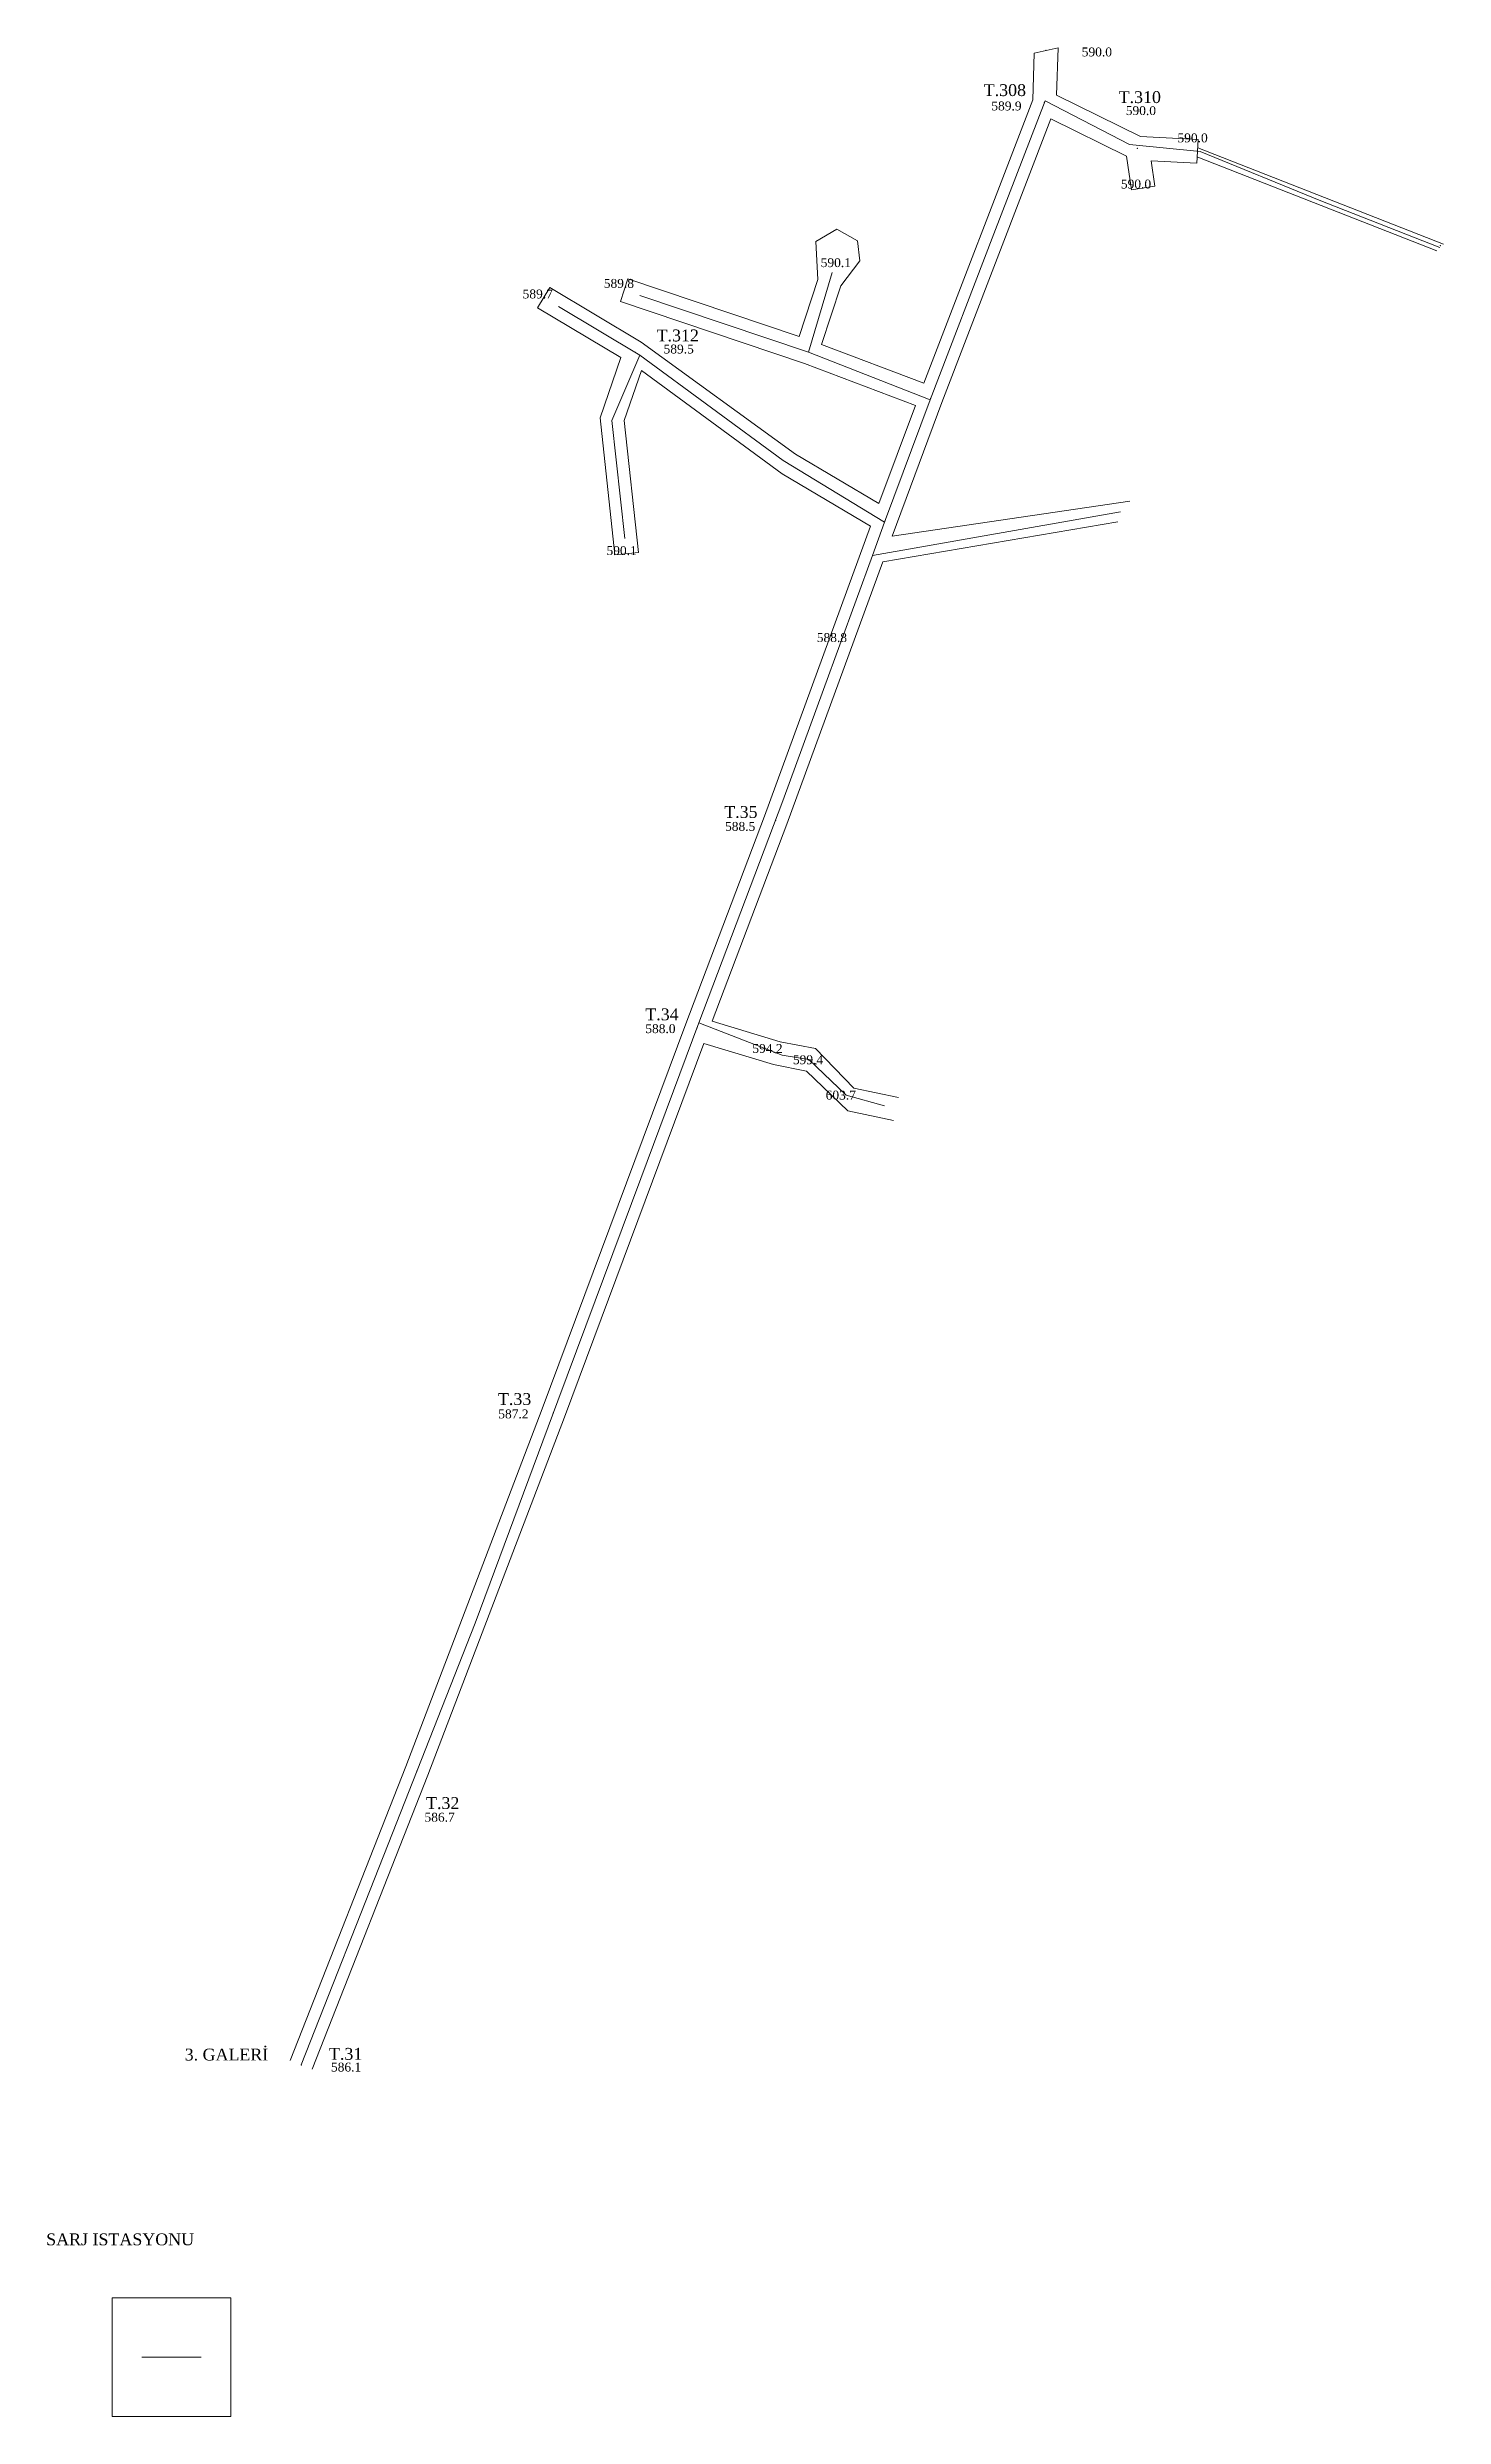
# Model space of a CAD drawing. Header units: millimetres. Extents: x 617040 to 617158, y 4068538 to 4068737.
import ezdxf

# ---------------------------------------------------------------- set-up
doc = ezdxf.new("R2010")
doc.units = ezdxf.units.MM
doc.header["$LTSCALE"] = 5
doc.linetypes.add('ACAD_ISO03W100', pattern=[30, 12, -18])
doc.linetypes.add('DUZ', pattern=[500, 500])
for name, color, linetype, lineweight in [('GALERI', 3, 'Continuous', 0), ('GEOFENCE', 7, 'DUZ', 20), ('INIT_COORD', 5, 'Continuous', 0), ('KENAR', 5, 'Continuous', 0), ('NOKTA', 30, 'Continuous', 0), ('POL', 2, 'Continuous', 0), ('TEXT', 7, 'Continuous', 0), ('TEXT_RED', 1, 'Continuous', 0)]:
    doc.layers.add(name, color=color, linetype=linetype, lineweight=lineweight)
doc.styles.get("Standard").update_dxf_attribs({"font": 'times.ttf'})

msp = doc.modelspace()

# ---------------------------------------------------------------- linework, layer by layer
at = {"layer": 'GALERI', "lineweight": 0}
for p, q in [((617123.36, 4068732.86, 589.8), (617123.48, 4068736.81, 590)), ((617123.48, 4068736.81, 590), (617125.5, 4068737.24, 590)), ((617125.37, 4068733.27, 589.9), (617125.5, 4068737.24, 590)), ((617114.18, 4068709, 589.5), (617123.36, 4068732.86, 589.9)), ((617125.37, 4068733.27, 589.9), (617132.43, 4068729.77, 590)), ((617115.7, 4068707.36, 589.5), (617124.89, 4068731.27, 589.9)), ((617124.89, 4068731.27, 589.9), (617131.26, 4068728.12, 590)), ((617132.43, 4068729.77, 590), (617137.3, 4068729.53, 590)), ((617137.2, 4068727.54, 590), (617137.3, 4068729.53, 590)), ((617131.26, 4068728.12, 590), (617131.67, 4068725.3, 590)), ((617133.34, 4068727.73, 590), (617133.65, 4068725.59, 590)), ((617133.34, 4068727.73, 590), (617137.2, 4068727.54, 590)), ((617131.67, 4068725.3, 590), (617133.65, 4068725.59, 590)), ((617105.08, 4068720.94, 590.1), (617106.85, 4068721.97, 590.1)), ((617105.25, 4068717.73, 590), (617105.08, 4068720.94, 590.1)), ((617106.85, 4068721.97, 590.1), (617108.59, 4068720.98, 590.1)), ((617108.78, 4068719.3, 590.1), (617108.59, 4068720.98, 590.1)), ((617107.18, 4068717.21, 590.1), (617108.78, 4068719.3, 590)), ((617081.63, 4068715.35, 589.7), (617082.65, 4068717.07, 589.7)), ((617090.37, 4068712.46, 589.5), (617082.65, 4068717.07, 589.7)), ((617088.62, 4068715.88, 589.8), (617089.25, 4068717.78, 589.8)), ((617089.25, 4068717.78, 589.8), (617103.68, 4068712.93, 589.7)), ((617103.68, 4068712.93, 589.7), (617105.25, 4068717.73, 590)), ((617105.56, 4068712.25, 589.7), (617107.18, 4068717.21, 590)), ((617088.65, 4068711.16, 589.5), (617081.63, 4068715.35, 589.7)), ((617088.62, 4068715.88, 589.8), (617104.13, 4068710.66, 589.7)), ((617103.37, 4068703.01, 589.5), (617090.37, 4068712.46, 589.3)), ((617088.65, 4068711.16, 589.6), (617086.9, 4068706.07, 589.5)), ((617113.48, 4068707.13, 589.5), (617104.13, 4068710.66, 589.7)), ((617114.18, 4068709, 589.5), (617105.56, 4068712.25, 589.7)), ((617090.39, 4068710.06, 589.5), (617088.94, 4068705.84, 589.6)), ((617102.24, 4068701.35, 589.3), (617090.39, 4068710.06, 589.5)), ((617110.4, 4068698.86, 589.2), (617113.48, 4068707.13, 589.5)), ((617111.51, 4068696.1, 589.2), (617115.7, 4068707.36, 589.5)), ((617086.9, 4068706.07, 589.6), (617088.14, 4068694.53, 590.1)), ((617088.94, 4068705.84, 589.6), (617090.13, 4068694.74, 590.1)), ((617110.4, 4068698.86, 589.3), (617103.37, 4068703.01, 589.2)), ((617109.7, 4068696.95, 589.2), (617102.24, 4068701.35, 589.3)), ((617100.75, 4068672.53, 588.5), (617109.7, 4068696.95, 589.2)), ((617088.14, 4068694.53, 590.1), (617090.13, 4068694.74, 590.1)), ((617102.63, 4068671.83, 588.5), (617110.73, 4068693.95, 589.2)), ((617094.13, 4068655.03, 588), (617100.75, 4068672.53, 588.5)), ((617096.35, 4068655.24, 588), (617102.63, 4068671.83, 588.5)), ((617082.02, 4068622.58, 587.2), (617094.13, 4068655.03, 588)), ((617096.35, 4068655.24, 588), (617102.07, 4068653.5, 594.2)), ((617083.9, 4068621.88, 587.2), (617095.65, 4068653.36, 588)), ((617101.5, 4068651.59, 594.2), (617095.65, 4068653.36, 588)), ((617102.07, 4068653.5, 594.2), (617105.05, 4068652.93, 599.4)), ((617105.05, 4068652.93, 599.4), (617108.28, 4068649.59, 603.7)), ((617104.3, 4068651.04, 599.4), (617101.5, 4068651.59, 594.2)), ((617107.78, 4068647.69, 603.7), (617104.3, 4068651.04, 599.4)), ((617108.28, 4068649.59, 603.7), (617112.06, 4068648.82, 608)), ((617111.63, 4068646.88, 608), (617107.78, 4068647.69, 603.7)), ((617070.53, 4068592.44, 586.7), (617082.02, 4068622.58, 587.2)), ((617072.39, 4068591.72, 586.7), (617083.9, 4068621.88, 587.2)), ((617060.78, 4068567.68, 586.1), (617070.53, 4068592.44, 586.7)), ((617062.64, 4068566.94, 586.7), (617072.39, 4068591.72, 586.7))]:
    msp.add_line(p, q, dxfattribs=at)
at = {"layer": 'GALERI', "linetype": 'DUZ'}
for p, q in [((617055.78, 4068547.68, 586.1), (617045.78, 4068547.68, 586.1)), ((617045.78, 4068537.68, 586.1), (617045.78, 4068547.68, 586.1)), ((617055.78, 4068547.68, 586.1), (617055.78, 4068537.68, 586.1)), ((617055.78, 4068537.68, 586.1), (617045.78, 4068537.68, 586.1))]:
    msp.add_line(p, q, dxfattribs=at)
at = {"layer": 'GEOFENCE', "linetype": 'DUZ'}
for p, q in [((617120.09, 4068721.59, 589.72), (617124.4, 4068732.79, 589.91)), ((617124.4, 4068732.79, 589.91), (617131.51, 4068729.12, 590)), ((617131.51, 4068729.12, 590), (617137.48, 4068728.51, 590)), ((617137.48, 4068728.51, 590), (617147.51, 4068724.42, 600.38)), ((617147.51, 4068724.42, 600.38), (617157.67, 4068720.44, 610.67)), ((617114.71, 4068707.59, 589.51), (617120.09, 4068721.59, 589.72)), ((617104.47, 4068711.61, 589.71), (617090.26, 4068716.39, 589.79)), ((617104.47, 4068711.61, 589.71), (617106.46, 4068718.31, 590.04)), ((617090.25, 4068711.36, 589.42), (617083.39, 4068715.46, 589.66)), ((617090.25, 4068711.36, 589.42), (617087.88, 4068705.85, 589.55)), ((617102.33, 4068702.47, 589.25), (617090.25, 4068711.36, 589.42)), ((617114.71, 4068707.59, 589.51), (617104.47, 4068711.61, 589.71)), ((617110.88, 4068697.28, 589.21), (617114.71, 4068707.59, 589.51)), ((617087.88, 4068705.85, 589.55), (617088.99, 4068695.92, 590.04)), ((617110.88, 4068697.28, 589.21), (617102.33, 4068702.47, 589.25)), ((617109.85, 4068694.47, 589.17), (617130.76, 4068698.15, 567.98)), ((617109.85, 4068694.47, 589.17), (617110.88, 4068697.28, 589.21)), ((617105.73, 4068683.2, 588.83), (617109.85, 4068694.47, 589.17)), ((617102.31, 4068673.81, 588.55), (617105.73, 4068683.2, 588.83)), ((617095.23, 4068655.11, 588.02), (617102.31, 4068673.81, 588.55)), ((617090.34, 4068642, 587.7), (617095.23, 4068655.11, 588.02)), ((617095.23, 4068655.11, 588.02), (617102.23, 4068652.37, 594.62)), ((617102.23, 4068652.37, 594.62), (617104.5, 4068652.01, 599.06)), ((617104.5, 4068652.01, 599.06), (617107.64, 4068649, 603.19)), ((617107.64, 4068649, 603.19), (617110.88, 4068648.11, 606.9)), ((617083.35, 4068623.26, 587.22), (617090.34, 4068642, 587.7)), ((617076.36, 4068604.53, 586.85), (617083.35, 4068623.26, 587.22)), ((617069.03, 4068585.92, 586.63), (617076.36, 4068604.53, 586.85)), ((617061.71, 4068567.31, 586.4), (617069.03, 4068585.92, 586.63)), ((617053.28, 4068542.68, 586.1), (617048.28, 4068542.68, 586.1))]:
    msp.add_line(p, q, dxfattribs=at)
at = {"layer": 'INIT_COORD', "linetype": 'DUZ'}
msp.add_point((617061.71, 4068567.31, 586.4), dxfattribs=at)
at = {"layer": 'KENAR', "linetype": 'ACAD_ISO03W100'}
for p, q in [((617137.27, 4068728.83, 590), (617157.99, 4068720.71, 610.7)), ((617137.27, 4068728.03, 590), (617157.41, 4068720.14, 610.7))]:
    msp.add_line(p, q, dxfattribs=at)
at = {"layer": 'KENAR', "lineweight": 0}
for p, q in [((617131.53, 4068699.07, 567.7), (617111.51, 4068696.1, 589.2)), ((617130.54, 4068697.33, 567.7), (617110.73, 4068693.95, 589.2))]:
    msp.add_line(p, q, dxfattribs=at)
at = {"layer": 'NOKTA', "lineweight": 0}
for p in [(617157.72, 4068720.57, 610.7), (617107.16, 4068687.21, 588.8), (617101.69, 4068672.18, 588.5), (617095.07, 4068654.68, 588), (617101.73, 4068652.56, 594.2), (617104.62, 4068651.98, 598.2), (617105.1, 4068651.64, 599.4), (617107.75, 4068648.7, 603.7), (617082.96, 4068622.23, 587.2), (617071.46, 4068592.08, 586.7)]:
    msp.add_point(p, dxfattribs=at)
at = {"layer": 'NOKTA', "lineweight": 20}
msp.add_point((617101.69, 4068672.18, 588.5), dxfattribs=at)
at = {"layer": 'POL', "lineweight": 20}
for p in [(617124.49, 4068737.03, 590), (617124.35, 4068732.66, 589.9), (617132.17, 4068728.79, 590), (617089.86, 4068711.6, 589.5), (617114.76, 4068707.72, 589.5), (617110.92, 4068697.39, 589.2)]:
    msp.add_point(p, dxfattribs=at)

# ---------------------------------------------------------------- texts
at = {"layer": 'TEXT', "lineweight": 20}
for s, p in [('T.308', (617119.23, 4068733.19, 589.9)), ('T.310', (617130.6, 4068732.6, 590)), ('T.312', (617091.66, 4068712.52, 589.5))]:
    msp.add_text(s, height=1, dxfattribs=at).set_placement(p)
at = {"layer": 'TEXT', "lineweight": 0}
for s, p in [('T.35', (617097.36, 4068672.37, 588.5)), ('T.34', (617090.71, 4068655.32, 588)), ('T.33', (617078.29, 4068622.91, 587.2)), ('T.32', (617072.23, 4068588.87, 586.7)), ('3. GALERİ', (617051.89, 4068567.68, 586.1)), ('T.31', (617064.05, 4068567.74, 586.1)), ('SARJ ISTASYONU', (617040.22, 4068552.11, 586.1))]:
    msp.add_text(s, height=1, dxfattribs=at).set_placement(p)
at = {"layer": 'TEXT_RED', "lineweight": 20}
for s, p in [('590.0', (617127.49, 4068736.53, 590)), ('589.9', (617119.87, 4068731.98, 589.9)), ('590.0', (617131.2, 4068731.59, 590)), ('590.0', (617135.56, 4068729.29, 590.7)), ('590.0', (617130.79, 4068725.4, 590.7)), ('590.1', (617105.49, 4068718.78, 590.1)), ('589.7', (617080.37, 4068716.14, 589.7)), ('589.8', (617087.21, 4068717.03, 589.8)), ('589.5', (617092.25, 4068711.5, 589.5)), ('590.1', (617087.44, 4068694.52, 590.1))]:
    msp.add_text(s, height=0.75, dxfattribs=at).set_placement(p)
at = {"layer": 'TEXT_RED', "lineweight": 0}
for s, p in [('588.8', (617105.16, 4068687.19, 588.8)), ('588.5', (617097.43, 4068671.28, 588.5)), ('588.0', (617090.71, 4068654.24, 588)), ('594.2', (617099.73, 4068652.57, 594.2)), ('599.4', (617103.15, 4068651.62, 599.4)), ('603.7', (617105.91, 4068648.64, 603.7)), ('587.2', (617078.32, 4068621.78, 587.2)), ('586.7', (617072.1, 4068587.8, 586.7)), ('586.1', (617064.22, 4068566.75, 586.1))]:
    msp.add_text(s, height=0.75, dxfattribs=at).set_placement(p)

doc.saveas('drawing.dxf')
